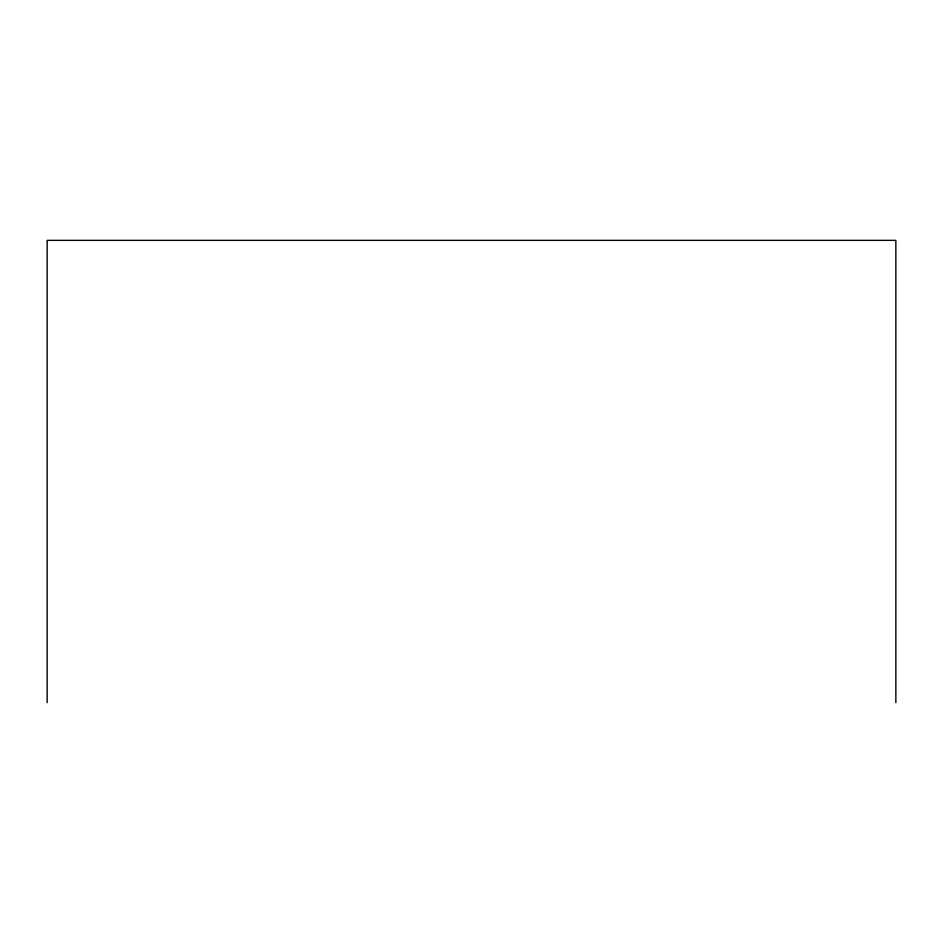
<?xml version="1.0" encoding="UTF-8"?>
<svg xmlns="http://www.w3.org/2000/svg" width="943" height="943" viewBox="0 0 943 943"><rect width="100%" height="100%" fill="white"/><g stroke="black" fill="none" stroke-linecap="round" stroke-linejoin="round"><path stroke-width="1.41" d="M895.85 702.641L895.85 240.359L47.15 240.359L47.15 702.641"/></g></svg>
